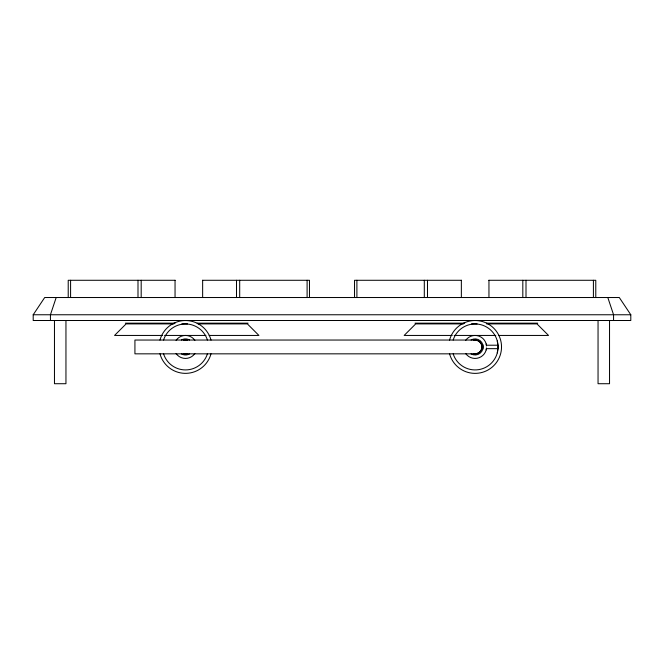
<?xml version="1.0" encoding="UTF-8"?>
<svg xmlns="http://www.w3.org/2000/svg" width="664" height="664" viewBox="0 0 664 664"><rect width="100%" height="100%" fill="white"/><g stroke="black" fill="none" stroke-linecap="round" stroke-linejoin="round"><path stroke-width="1" d="M482.861 349.023L482.861 344.857M486.197 349.911L486.355 348.666L497.851 348.666M497.294 352.891L498.075 346.94L497.294 340.989M56.183 297.522L50.439 314.761L50.439 320.504M33.2 314.761L44.695 297.522L619.304 297.522L630.8 314.761L630.8 320.504L33.2 320.504L33.2 314.761L630.8 314.761M475.092 340.043L473.308 340.283A6.897 6.897 0 0 1 481.989 346.94C482.014 350.633 478.786 353.862 475.092 353.837L134.925 353.837L134.925 340.043L475.092 340.043C478.786 340.018 482.014 343.246 481.989 346.94A6.897 6.897 0 0 1 473.308 353.597L475.092 353.837M175.163 280.283L68.218 280.283L68.218 297.522M202.528 280.283L309.474 280.283L309.474 297.522M461.472 280.283L354.526 280.283L354.526 297.522M488.837 280.283L595.782 280.283L595.782 297.522M125.388 323.177L175.088 323.177M197.108 323.177L248.104 323.177M414.992 323.177L464.7 323.177M486.587 323.177L537.707 323.177M173.893 323.899L126.102 323.899L114.557 335.444L162.622 335.444M181.811 323.899L187.505 323.899M198.005 323.899L247.381 323.899L258.927 335.444L209.143 335.444M463.497 323.899L415.714 323.899L404.16 335.444L452.234 335.444M471.415 323.899L477.117 323.899M486.587 323.899L536.985 323.899L548.539 335.444L498.747 335.444M164.572 335.444L205.923 335.444M454.176 335.444L495.784 335.444M497.851 345.214L486.355 345.214L486.197 343.969M607.817 297.522L613.561 314.761L613.561 320.504M609.535 320.803L609.535 383.717L598.048 383.717L598.048 320.803M593.409 280.283L593.409 297.522M526.004 280.283L526.004 297.522M522.817 280.283L522.817 297.522M488.953 280.283L488.953 297.522M461.356 280.283L461.356 297.522M427.491 280.283L427.491 297.522M424.304 280.283L424.304 297.522M356.9 280.283L356.9 297.522M307.1 280.283L307.1 297.522M239.696 280.283L239.696 297.522M236.508 280.283L236.508 297.522M202.644 280.283L202.644 297.522M175.047 280.283L175.047 297.522M141.183 280.283L141.183 297.522M137.996 280.283L137.996 297.522M70.591 280.283L70.591 297.522M65.952 320.803L65.952 383.717L54.465 383.717L54.465 320.803M449.561 340.101A26.436 26.436 0 0 1 490.256 325.285A26.436 26.436 0 0 1 490.256 368.595A26.436 26.436 0 0 1 449.561 353.779M453.172 340.034A22.983 22.983 0 0 1 488.546 328.306A22.983 22.983 0 0 1 488.546 365.573A22.983 22.983 0 0 1 453.172 353.846M486.546 347.936A11.495 11.495 0 0 1 465.68 353.53M465.68 340.35A11.495 11.495 0 0 1 486.546 345.944M471.075 339.976A8.043 8.043 0 0 1 483.135 346.94A8.043 8.043 0 0 1 471.075 353.904M211.019 353.779A26.436 26.436 0 0 1 159.958 353.779M159.958 340.101A26.436 26.436 0 0 1 211.019 340.101M207.409 353.846A22.983 22.983 0 0 1 163.568 353.846M163.568 340.034A22.983 22.983 0 0 1 207.409 340.034M194.901 353.53A11.495 11.495 0 0 1 176.068 353.53M176.068 340.35A11.495 11.495 0 0 1 194.901 340.35M189.506 353.904A8.043 8.043 0 0 1 181.463 353.904M181.463 339.976A8.043 8.043 0 0 1 189.506 339.976M185.488 340.043L183.704 340.283A6.897 6.897 0 0 1 187.273 340.283L185.488 340.043M187.273 353.597L183.704 353.597A6.897 6.897 0 0 0 187.273 353.597"/></g></svg>
